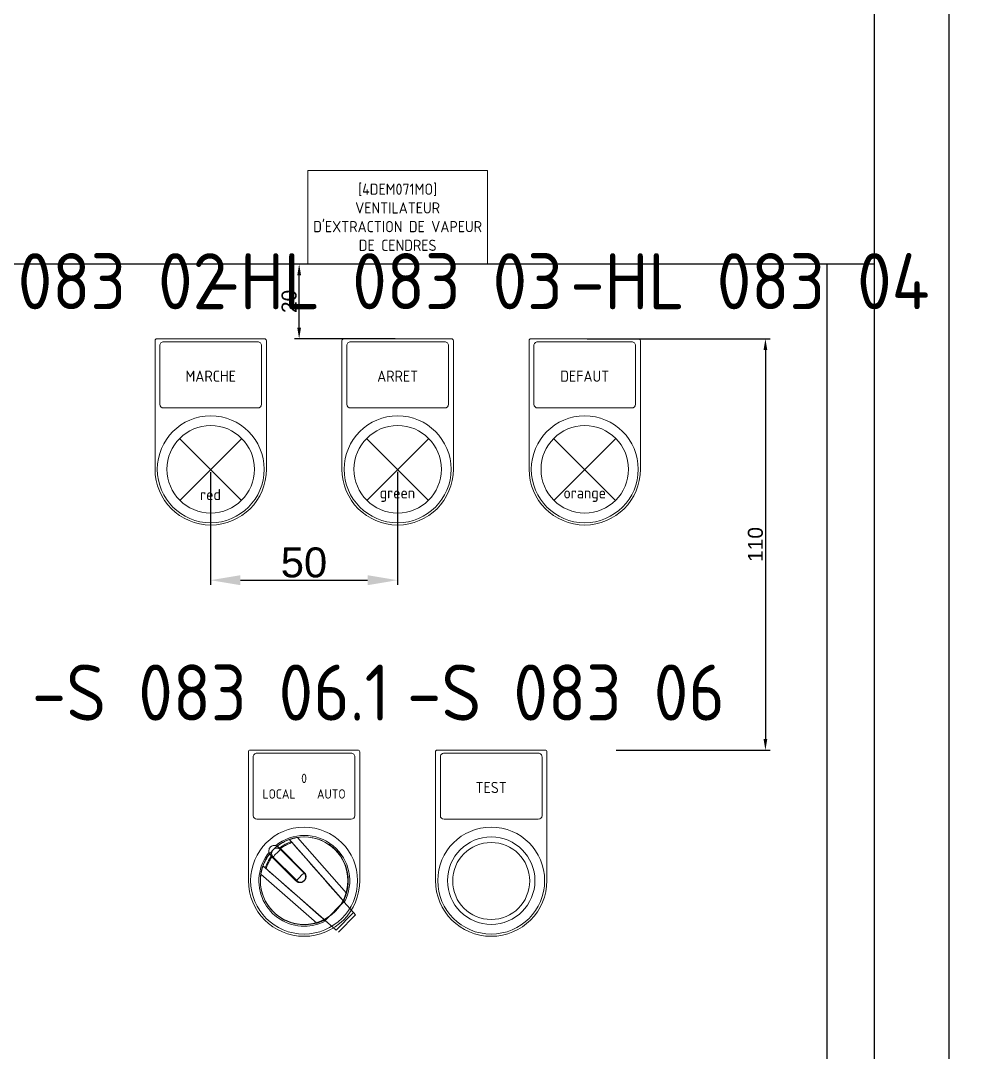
# Model space of a CAD drawing. Header units: millimetres. Extents: x 37984 to 70752, y 14140 to 37584.
# Drawn here: x 39704.8 to 39961.6, y 32228.6 to 32504.5 of the extents above; entities that cross this region are included whole.
import ezdxf
from ezdxf.enums import TextEntityAlignment as Align

# ---------------------------------------------------------------- set-up
doc = ezdxf.new("R2010")
doc.units = ezdxf.units.MM
doc.set_wipeout_variables(frame=1)
doc.layers.add('! NO PLOT !', color=7, linetype='Continuous', true_color=0xff75dd, plot=False)
doc.layers.add('000-PI-Oprema', color=30, linetype='Continuous', lineweight=5)
for name, color, linetype in [('000-PI-ORMAR', 2, 'Continuous'), ('000-PI_TEXT', 7, 'Continuous'), ('002-PI-Kabelska kanalica', 150, 'Continuous')]:
    doc.layers.add(name, color=color, linetype=linetype)
doc.styles.add('PI0', font='isocpeur.ttf', dxfattribs={"width": 0.9})
doc.styles.get("Standard").update_dxf_attribs({"font": 'arial.ttf'})
doc.dimstyles.new('ISO-25', dxfattribs={"dimtxt": 4, "dimasz": 3, "dimexe": 1.25, "dimexo": 0.625, "dimtad": 1, "dimtxsty": 'Standard', "dimcen": 3, "dimadec": 0, "dimazin": 0, "dimtfac": 1, "dimtmove": 0, "dimatfit": 3, "dimfxl": 1, "dimarcsym": 0})
doc.dimstyles.new('ISO-25-lb', dxfattribs={"dimtxt": 8, "dimasz": 8, "dimexe": 1.25, "dimexo": 0.625, "dimtad": 1, "dimtxsty": 'Standard', "dimcen": 5, "dimadec": 0, "dimazin": 0, "dimtfac": 1, "dimtmove": 0, "dimatfit": 3, "dimfxl": 1, "dimarcsym": 0})

# ---------------------------------------------------------------- blocks, each defined once
blk = doc.blocks.new('*D655')
at = {"layer": '! NO PLOT !', "color": 0, "lineweight": -2, "ltscale": 0.25, "transparency": 16777216}
for p, q in [((39856.36, 32419.4), (39905.32, 32419.4)), ((39904.07, 32416.4), (39904.07, 32312.4)), ((39864.13, 32309.4), (39905.32, 32309.4))]:
    blk.add_line(p, q, dxfattribs=at)
at = {"layer": '! NO PLOT !', "color": 0, "ltscale": 0.25, "transparency": 16777216}
for points in [[(39903.57, 32416.4), (39904.57, 32416.4), (39904.07, 32419.4)], [(39903.57, 32312.4), (39904.57, 32312.4), (39904.07, 32309.4)]]:
    blk.add_solid(points, dxfattribs=at)
at = {"layer": 'Defpoints', "color": 0, "ltscale": 0.25, "transparency": 16777216}
for p in [(39855.73, 32419.4), (39863.5, 32309.4), (39904.07, 32309.4)]:
    blk.add_point(p, dxfattribs=at)
at = {"layer": '! NO PLOT !', "color": 0, "ltscale": 0.25, "transparency": 16777216, "insert": (39901.4, 32364.4), "char_height": 4, "attachment_point": 5, "rotation": 90}
blk.add_mtext('110', dxfattribs=at)
blk = doc.blocks.new('podloska')
at = {"layer": '000-PI-Oprema'}
for p, q in [((43278.7, 39063.45), (43278.7, 39097.85)), ((43279.2, 39098.35), (43308, 39098.35)), ((43281, 39097.55), (43306.2, 39097.55)), ((43308.5, 39063.45), (43308.5, 39097.85)), ((43280, 39080.85), (43280, 39096.55)), ((43307.2, 39080.85), (43307.2, 39096.55)), ((43281, 39079.85), (43306.2, 39079.85))]:
    blk.add_line(p, q, dxfattribs=at)
blk.add_circle((43293.6, 39063.45), 14.3, dxfattribs=at)
at = {"layer": '000-PI-Oprema', "ltscale": 0.25}
blk.add_circle((43293.6, 39063.45), 11.7, dxfattribs=at)
at = {"layer": '000-PI-Oprema'}
for centre, radius, start, end in [((43279.2, 39097.85), 0.5, 90, 179.9998), ((43281, 39096.55), 1, 90, 180.0001), ((43306.2, 39096.55), 1, 359.9999, 90), ((43308, 39097.85), 0.5, 0.0002, 90), ((43281, 39080.85), 1, 180, 270), ((43306.2, 39080.85), 1, 270, 0), ((43293.6, 39063.45), 14.9, 180, 0)]:
    blk.add_arc(centre, radius, start, end, dxfattribs=at)
blk = doc.blocks.new('*D652')
at = {"layer": '! NO PLOT !', "color": 0, "linetype": 'Continuous', "lineweight": -2, "ltscale": 0.25, "transparency": 16777216}
for p, q in [((39755.63, 32383.73), (39755.63, 32353.6)), ((39805.63, 32383.83), (39805.63, 32353.6)), ((39763.63, 32354.85), (39797.63, 32354.85))]:
    blk.add_line(p, q, dxfattribs=at)
at = {"layer": '! NO PLOT !', "color": 0, "ltscale": 0.25, "transparency": 16777216}
for points in [[(39763.63, 32356.18), (39763.63, 32353.51), (39755.63, 32354.85)], [(39797.63, 32356.18), (39797.63, 32353.51), (39805.63, 32354.85)]]:
    blk.add_solid(points, dxfattribs=at)
at = {"layer": 'Defpoints', "color": 0, "ltscale": 0.25, "transparency": 16777216}
for p in [(39805.63, 32384.45), (39755.63, 32384.35), (39805.63, 32354.85)]:
    blk.add_point(p, dxfattribs=at)
at = {"layer": '! NO PLOT !', "color": 0, "ltscale": 0.25, "transparency": 16777216, "insert": (39780.63, 32359.55), "char_height": 8, "attachment_point": 5}
blk.add_mtext('50', dxfattribs=at)
blk = doc.blocks.new('*D653')
at = {"layer": '! NO PLOT !', "color": 0, "lineweight": -2, "ltscale": 0.25, "transparency": 16777216}
for p, q in [((39805.06, 32439.4), (39778.09, 32439.4)), ((39779.34, 32422.4), (39779.34, 32436.4)), ((39805.06, 32419.4), (39778.09, 32419.4))]:
    blk.add_line(p, q, dxfattribs=at)
at = {"layer": '! NO PLOT !', "color": 0, "ltscale": 0.25, "transparency": 16777216}
for points in [[(39778.84, 32436.4), (39779.84, 32436.4), (39779.34, 32439.4)], [(39778.84, 32422.4), (39779.84, 32422.4), (39779.34, 32419.4)]]:
    blk.add_solid(points, dxfattribs=at)
at = {"layer": 'Defpoints', "color": 0, "ltscale": 0.25, "transparency": 16777216}
for p in [(39779.34, 32439.4), (39805.68, 32439.4), (39805.68, 32419.4)]:
    blk.add_point(p, dxfattribs=at)
at = {"layer": '! NO PLOT !', "color": 0, "ltscale": 0.25, "transparency": 16777216, "insert": (39776.67, 32429.4), "char_height": 4, "attachment_point": 5, "rotation": 90}
blk.add_mtext('20', dxfattribs=at)
blk = doc.blocks.new('*U527')
at = {"layer": '002-PI-Kabelska kanalica'}
for p in [(-20, 791), (80, -100)]:
    blk.add_line(p, (80, 791), dxfattribs=at)

msp = doc.modelspace()

# ---------------------------------------------------------------- block references
at = {"rotation": 270}
msp.add_blockref('*U527', (39164.172, 32519.404), dxfattribs=at)

# ---------------------------------------------------------------- next in the draw order: wipeouts: each hides what was drawn before it
msp.add_wipeout([(39609.672, 32763.904), (40001.672, 32763.904), (40001.672, 30766.904), (39609.672, 30766.904)]).dxf.layer = '000-PI-ORMAR'

# ---------------------------------------------------------------- next in the draw order: linework, layer by layer
at = {"layer": '! NO PLOT !'}
for p, q in [((39953.184, 30849.154), (39953.184, 32689.154)), ((39933.184, 32684.154), (39933.184, 30854.154))]:
    msp.add_line(p, q, dxfattribs=at)
at = {"layer": '! NO PLOT !', "ltscale": 0.25}
for p, q in [((39933.184, 32439.404), (39678.184, 32439.404)), ((39920.511, 32439.404), (39920.511, 32219.404))]:
    msp.add_line(p, q, dxfattribs=at)
at = {"layer": '000-PI-Oprema'}
for p, q in [((39747.361, 32392.727), (39763.907, 32376.181)), ((39764.007, 32392.727), (39747.461, 32376.181)), ((39797.361, 32392.727), (39813.907, 32376.181)), ((39814.007, 32392.727), (39797.461, 32376.181)), ((39847.411, 32392.727), (39863.957, 32376.181)), ((39864.057, 32392.727), (39847.511, 32376.181)), ((39776.735, 32285.491), (39776.738, 32285.492)), ((39776.739, 32285.487), (39776.735, 32285.491)), ((39776.738, 32285.492), (39776.746, 32285.495)), ((39776.751, 32285.473), (39776.739, 32285.487)), ((39776.746, 32285.495), (39776.76, 32285.5)), ((39776.771, 32285.45), (39776.751, 32285.473)), ((39776.76, 32285.5), (39776.781, 32285.507)), ((39776.8, 32285.416), (39776.771, 32285.45)), ((39776.781, 32285.507), (39776.807, 32285.517)), ((39776.838, 32285.373), (39776.8, 32285.416)), ((39776.807, 32285.517), (39776.839, 32285.528)), ((39776.885, 32285.319), (39776.838, 32285.373)), ((39776.839, 32285.528), (39776.877, 32285.541)), ((39776.877, 32285.541), (39776.92, 32285.556)), ((39776.942, 32285.255), (39776.885, 32285.319)), ((39776.92, 32285.556), (39776.969, 32285.573)), ((39777.008, 32285.18), (39776.942, 32285.255)), ((39776.969, 32285.573), (39777.023, 32285.591)), ((39777.083, 32285.094), (39777.008, 32285.18)), ((39777.023, 32285.591), (39777.081, 32285.61)), ((39777.081, 32285.61), (39777.144, 32285.63)), ((39777.168, 32284.997), (39777.083, 32285.094)), ((39777.144, 32285.63), (39777.211, 32285.651)), ((39777.211, 32285.651), (39777.28, 32285.673)), ((39777.28, 32285.673), (39777.353, 32285.695)), ((39777.353, 32285.695), (39777.43, 32285.718)), ((39777.43, 32285.718), (39777.511, 32285.741)), ((39777.511, 32285.741), (39777.596, 32285.765)), ((39777.596, 32285.765), (39777.685, 32285.789)), ((39777.685, 32285.789), (39777.778, 32285.814)), ((39777.778, 32285.814), (39777.873, 32285.838)), ((39777.873, 32285.838), (39777.971, 32285.862)), ((39777.971, 32285.862), (39778.072, 32285.886)), ((39778.072, 32285.886), (39778.174, 32285.909)), ((39778.174, 32285.909), (39778.278, 32285.932)), ((39778.278, 32285.932), (39778.383, 32285.953)), ((39778.383, 32285.953), (39778.488, 32285.974)), ((39778.488, 32285.974), (39778.594, 32285.994)), ((39778.594, 32285.994), (39778.699, 32286.013)), ((39778.699, 32286.013), (39778.804, 32286.031)), ((39778.804, 32286.031), (39778.907, 32286.048)), ((39791.999, 32271.129), (39778.907, 32286.048)), ((39773.549, 32283.736), (39773.545, 32283.74)), ((39773.561, 32283.724), (39773.549, 32283.736)), ((39773.582, 32283.704), (39773.561, 32283.724)), ((39773.611, 32283.674), (39773.582, 32283.704)), ((39780.657, 32276.487), (39773.609, 32283.535)), ((39773.649, 32283.636), (39773.611, 32283.674)), ((39773.894, 32283.391), (39773.649, 32283.636)), ((39773.979, 32283.306), (39773.894, 32283.391)), ((39774.073, 32283.212), (39773.979, 32283.306)), ((39781.034, 32276.252), (39774.073, 32283.212)), ((39774.193, 32283.234), (39774.14, 32283.287)), ((39774.22, 32283.206), (39774.193, 32283.234)), ((39774.249, 32283.178), (39774.22, 32283.206)), ((39774.337, 32283.09), (39774.249, 32283.178)), ((39774.337, 32283.09), (39774.596, 32283.274)), ((39780.711, 32276.716), (39774.337, 32283.09)), ((39774.596, 32283.274), (39774.861, 32283.451)), ((39774.861, 32283.451), (39775.132, 32283.619)), ((39775.132, 32283.619), (39775.407, 32283.78)), ((39775.407, 32283.78), (39775.688, 32283.932)), ((39775.688, 32283.932), (39775.973, 32284.076)), ((39775.973, 32284.076), (39776.262, 32284.211)), ((39776.262, 32284.211), (39776.556, 32284.337)), ((39776.556, 32284.337), (39776.854, 32284.455)), ((39776.854, 32284.455), (39777.155, 32284.563)), ((39777.155, 32284.563), (39777.46, 32284.663)), ((39777.262, 32284.89), (39777.168, 32284.997)), ((39777.276, 32284.872), (39777.248, 32284.904)), ((39791.001, 32269.234), (39777.262, 32284.89)), ((39777.305, 32284.839), (39777.276, 32284.872)), ((39777.335, 32284.806), (39777.305, 32284.839)), ((39777.365, 32284.771), (39777.335, 32284.806)), ((39777.396, 32284.736), (39777.365, 32284.771)), ((39777.428, 32284.7), (39777.396, 32284.736)), ((39777.46, 32284.663), (39777.428, 32284.7)), ((39778.19, 32283.831), (39777.46, 32284.663)), ((39778.92, 32282.999), (39778.19, 32283.831)), ((39779.65, 32282.167), (39778.92, 32282.999)), ((39771.232, 32279.476), (39771.384, 32279.756)), ((39771.384, 32279.756), (39771.544, 32280.032)), ((39771.428, 32281.615), (39771.424, 32281.619)), ((39771.44, 32281.603), (39771.428, 32281.615)), ((39771.46, 32281.582), (39771.44, 32281.603)), ((39771.49, 32281.553), (39771.46, 32281.582)), ((39771.528, 32281.515), (39771.49, 32281.553)), ((39771.575, 32281.468), (39771.528, 32281.515)), ((39771.544, 32280.032), (39771.713, 32280.303)), ((39771.631, 32281.411), (39771.575, 32281.468)), ((39779.137, 32274.047), (39771.629, 32281.555)), ((39771.697, 32281.345), (39771.631, 32281.411)), ((39771.773, 32281.27), (39771.697, 32281.345)), ((39771.713, 32280.303), (39771.89, 32280.568)), ((39771.858, 32281.185), (39771.773, 32281.27)), ((39771.952, 32281.091), (39771.858, 32281.185)), ((39771.958, 32280.944), (39771.877, 32281.024)), ((39771.89, 32280.568), (39772.074, 32280.827)), ((39778.912, 32274.13), (39771.952, 32281.091)), ((39771.986, 32280.915), (39771.958, 32280.944)), ((39772.074, 32280.827), (39771.986, 32280.915)), ((39778.448, 32274.453), (39772.074, 32280.827)), ((39780.38, 32281.336), (39779.65, 32282.167)), ((39781.109, 32280.504), (39780.38, 32281.336)), ((39781.839, 32279.673), (39781.109, 32280.504)), ((39782.568, 32278.842), (39781.839, 32279.673)), ((39769.21, 32276.781), (39769.232, 32276.886)), ((39769.232, 32276.886), (39769.255, 32276.99)), ((39769.255, 32276.99), (39769.278, 32277.092)), ((39769.278, 32277.092), (39769.302, 32277.192)), ((39769.302, 32277.192), (39769.326, 32277.291)), ((39769.326, 32277.291), (39769.35, 32277.386)), ((39769.35, 32277.386), (39769.375, 32277.478)), ((39769.375, 32277.478), (39769.399, 32277.567)), ((39769.399, 32277.567), (39769.423, 32277.653)), ((39769.423, 32277.653), (39769.446, 32277.734)), ((39769.446, 32277.734), (39769.469, 32277.811)), ((39769.469, 32277.811), (39769.491, 32277.883)), ((39769.491, 32277.883), (39769.512, 32277.953)), ((39769.512, 32277.953), (39769.534, 32278.02)), ((39769.534, 32278.02), (39769.554, 32278.082)), ((39769.554, 32278.082), (39769.573, 32278.141)), ((39769.573, 32278.141), (39769.591, 32278.195)), ((39769.591, 32278.195), (39769.608, 32278.244)), ((39769.608, 32278.244), (39769.623, 32278.287)), ((39769.623, 32278.287), (39769.636, 32278.325)), ((39769.636, 32278.325), (39769.647, 32278.357)), ((39769.647, 32278.357), (39769.656, 32278.383)), ((39769.656, 32278.383), (39769.664, 32278.403)), ((39769.664, 32278.403), (39769.669, 32278.418)), ((39769.669, 32278.418), (39769.672, 32278.426)), ((39769.672, 32278.426), (39769.673, 32278.429)), ((39769.677, 32278.425), (39769.673, 32278.429)), ((39769.691, 32278.413), (39769.677, 32278.425)), ((39769.714, 32278.393), (39769.691, 32278.413)), ((39769.747, 32278.364), (39769.714, 32278.393)), ((39769.791, 32278.326), (39769.747, 32278.364)), ((39769.844, 32278.278), (39769.791, 32278.326)), ((39769.909, 32278.222), (39769.844, 32278.278)), ((39769.984, 32278.156), (39769.909, 32278.222)), ((39770.07, 32278.081), (39769.984, 32278.156)), ((39770.166, 32277.996), (39770.07, 32278.081)), ((39770.274, 32277.902), (39770.166, 32277.996)), ((39770.292, 32277.888), (39770.26, 32277.916)), ((39785.93, 32264.163), (39770.274, 32277.902)), ((39770.324, 32277.859), (39770.292, 32277.888)), ((39770.358, 32277.829), (39770.324, 32277.859)), ((39770.393, 32277.799), (39770.358, 32277.829)), ((39770.428, 32277.768), (39770.393, 32277.799)), ((39770.464, 32277.736), (39770.428, 32277.768)), ((39770.501, 32277.704), (39770.464, 32277.736)), ((39770.501, 32277.704), (39770.601, 32278.009)), ((39771.333, 32276.974), (39770.501, 32277.704)), ((39770.601, 32278.009), (39770.709, 32278.31)), ((39770.709, 32278.31), (39770.827, 32278.607)), ((39770.827, 32278.607), (39770.953, 32278.901)), ((39770.953, 32278.901), (39771.088, 32279.191)), ((39771.088, 32279.191), (39771.232, 32279.476)), ((39772.165, 32276.244), (39771.333, 32276.974)), ((39783.298, 32278.01), (39782.568, 32278.842)), ((39784.756, 32276.348), (39783.298, 32278.01)), ((39769.116, 32276.257), (39769.133, 32276.36)), ((39784.034, 32263.165), (39769.116, 32276.257)), ((39769.133, 32276.36), (39769.151, 32276.464)), ((39769.151, 32276.464), (39769.169, 32276.57)), ((39769.169, 32276.57), (39769.189, 32276.675)), ((39769.189, 32276.675), (39769.21, 32276.781)), ((39772.997, 32275.514), (39772.165, 32276.244)), ((39773.828, 32274.784), (39772.997, 32275.514)), ((39774.66, 32274.054), (39773.828, 32274.784)), ((39775.491, 32273.325), (39774.66, 32274.054)), ((39778.5, 32274.404), (39778.448, 32274.453)), ((39778.554, 32274.356), (39778.5, 32274.404)), ((39778.61, 32274.312), (39778.554, 32274.356)), ((39778.668, 32274.269), (39778.61, 32274.312)), ((39778.728, 32274.23), (39778.668, 32274.269)), ((39778.79, 32274.193), (39778.728, 32274.23)), ((39778.853, 32274.159), (39778.79, 32274.193)), ((39778.917, 32274.128), (39778.853, 32274.159)), ((39778.984, 32274.1), (39778.917, 32274.128)), ((39779.051, 32274.074), (39778.984, 32274.1)), ((39779.119, 32274.052), (39779.051, 32274.074)), ((39779.188, 32274.033), (39779.119, 32274.052)), ((39779.258, 32274.017), (39779.188, 32274.033)), ((39779.9, 32274.017), (39779.97, 32274.033)), ((39779.97, 32274.033), (39780.039, 32274.052)), ((39780.039, 32274.052), (39780.108, 32274.074)), ((39780.108, 32274.074), (39780.175, 32274.1)), ((39780.175, 32274.1), (39780.241, 32274.128)), ((39780.241, 32274.128), (39780.306, 32274.159)), ((39780.306, 32274.159), (39780.369, 32274.193)), ((39780.369, 32274.193), (39780.43, 32274.23)), ((39780.43, 32274.23), (39780.49, 32274.269)), ((39780.49, 32274.269), (39780.548, 32274.312)), ((39780.548, 32274.312), (39780.605, 32274.356)), ((39780.605, 32274.356), (39780.659, 32274.404)), ((39781.117, 32276.027), (39780.657, 32276.487)), ((39780.659, 32274.404), (39780.711, 32274.453)), ((39780.76, 32276.664), (39780.711, 32276.716)), ((39780.711, 32274.453), (39780.76, 32274.505)), ((39780.807, 32276.61), (39780.76, 32276.664)), ((39780.76, 32274.505), (39780.807, 32274.559)), ((39780.852, 32276.554), (39780.807, 32276.61)), ((39780.807, 32274.559), (39780.852, 32274.615)), ((39780.894, 32276.496), (39780.852, 32276.554)), ((39780.852, 32274.615), (39780.894, 32274.673)), ((39780.934, 32276.436), (39780.894, 32276.496)), ((39780.894, 32274.673), (39780.934, 32274.733)), ((39780.971, 32276.374), (39780.934, 32276.436)), ((39780.934, 32274.733), (39780.971, 32274.795)), ((39781.005, 32276.311), (39780.971, 32276.374)), ((39780.971, 32274.795), (39781.005, 32274.858)), ((39781.036, 32276.246), (39781.005, 32276.311)), ((39781.005, 32274.858), (39781.036, 32274.923)), ((39781.064, 32276.18), (39781.036, 32276.246)), ((39781.036, 32274.923), (39781.064, 32274.989)), ((39781.089, 32276.113), (39781.064, 32276.18)), ((39781.064, 32274.989), (39781.089, 32275.056)), ((39781.112, 32276.045), (39781.089, 32276.113)), ((39781.089, 32275.056), (39781.112, 32275.125)), ((39781.131, 32275.976), (39781.112, 32276.045)), ((39781.112, 32275.125), (39781.131, 32275.194)), ((39781.147, 32275.906), (39781.131, 32275.976)), ((39781.131, 32275.194), (39781.147, 32275.264)), ((39781.159, 32275.835), (39781.147, 32275.906)), ((39781.147, 32275.264), (39781.16, 32275.334)), ((39781.169, 32275.764), (39781.159, 32275.835)), ((39781.16, 32275.334), (39781.169, 32275.406)), ((39781.176, 32275.692), (39781.169, 32275.764)), ((39781.169, 32275.406), (39781.176, 32275.477)), ((39781.179, 32275.621), (39781.176, 32275.692)), ((39781.176, 32275.477), (39781.179, 32275.549)), ((39781.179, 32275.549), (39781.179, 32275.621)), ((39785.485, 32275.518), (39784.756, 32276.348)), ((39786.214, 32274.687), (39785.485, 32275.518)), ((39786.943, 32273.856), (39786.214, 32274.687)), ((39776.322, 32272.595), (39775.491, 32273.325)), ((39777.153, 32271.866), (39776.322, 32272.595)), ((39778.815, 32270.408), (39777.153, 32271.866)), ((39779.329, 32274.004), (39779.258, 32274.017)), ((39779.4, 32273.995), (39779.329, 32274.004)), ((39779.472, 32273.988), (39779.4, 32273.995)), ((39779.543, 32273.985), (39779.472, 32273.988)), ((39779.615, 32273.985), (39779.543, 32273.985)), ((39779.615, 32273.985), (39779.687, 32273.988)), ((39779.687, 32273.988), (39779.758, 32273.995)), ((39779.758, 32273.995), (39779.829, 32274.004)), ((39779.829, 32274.004), (39779.9, 32274.017)), ((39787.672, 32273.026), (39786.943, 32273.856)), ((39789.129, 32271.365), (39787.672, 32273.026)), ((39789.858, 32270.535), (39789.129, 32271.365)), ((39779.646, 32269.678), (39778.815, 32270.408)), ((39780.477, 32268.949), (39779.646, 32269.678)), ((39781.308, 32268.221), (39780.477, 32268.949)), ((39786.289, 32263.849), (39791.314, 32268.875)), ((39786.293, 32263.844), (39791.32, 32268.871)), ((39791.314, 32268.875), (39789.858, 32270.535)), ((39790.174, 32270.175), (39790.175, 32270.176)), ((39791, 32269.233), (39791.001, 32269.234)), ((39791.32, 32268.871), (39791.001, 32269.234)), ((39793.893, 32265.939), (39791.32, 32268.871)), ((39791.334, 32269.166), (39791.337, 32269.229)), ((39791.336, 32269.103), (39791.334, 32269.166)), ((39791.344, 32269.042), (39791.336, 32269.103)), ((39791.337, 32269.229), (39791.345, 32269.294)), ((39791.357, 32268.981), (39791.344, 32269.042)), ((39791.345, 32269.294), (39791.358, 32269.359)), ((39791.375, 32268.922), (39791.357, 32268.981)), ((39791.358, 32269.359), (39791.375, 32269.426)), ((39791.375, 32269.426), (39791.396, 32269.495)), ((39791.398, 32268.863), (39791.375, 32268.922)), ((39791.396, 32269.495), (39791.422, 32269.565)), ((39791.427, 32268.803), (39791.398, 32268.863)), ((39791.422, 32269.565), (39791.45, 32269.638)), ((39791.461, 32268.744), (39791.427, 32268.803)), ((39791.45, 32269.638), (39791.482, 32269.713)), ((39791.499, 32268.684), (39791.461, 32268.744)), ((39791.482, 32269.713), (39791.556, 32269.883)), ((39791.543, 32268.624), (39791.499, 32268.684)), ((39791.591, 32268.564), (39791.543, 32268.624)), ((39791.556, 32269.883), (39791.632, 32270.07)), ((39791.643, 32268.503), (39791.591, 32268.564)), ((39791.632, 32270.07), (39791.71, 32270.27)), ((39791.71, 32270.27), (39791.788, 32270.48)), ((39791.788, 32270.48), (39791.863, 32270.696)), ((39791.863, 32270.696), (39791.934, 32270.914)), ((39791.934, 32270.914), (39791.999, 32271.129)), ((39782.138, 32267.492), (39781.308, 32268.221)), ((39784.629, 32265.306), (39782.138, 32267.492)), ((39789.225, 32261.271), (39793.893, 32265.939)), ((39794.44, 32265.316), (39793.893, 32265.939)), ((39784.034, 32263.165), (39784.171, 32263.206)), ((39784.171, 32263.206), (39784.309, 32263.249)), ((39784.309, 32263.249), (39784.448, 32263.295)), ((39784.448, 32263.295), (39784.586, 32263.342)), ((39784.586, 32263.342), (39784.722, 32263.39)), ((39786.289, 32263.849), (39784.629, 32265.306)), ((39784.722, 32263.39), (39784.856, 32263.439)), ((39784.856, 32263.439), (39784.986, 32263.489)), ((39784.986, 32263.489), (39785.111, 32263.539)), ((39784.988, 32264.989), (39784.989, 32264.99)), ((39785.111, 32263.539), (39785.231, 32263.588)), ((39785.231, 32263.588), (39785.345, 32263.636)), ((39785.345, 32263.636), (39785.451, 32263.682)), ((39785.451, 32263.682), (39785.525, 32263.713)), ((39785.525, 32263.713), (39785.598, 32263.742)), ((39785.598, 32263.742), (39785.669, 32263.767)), ((39785.669, 32263.767), (39785.738, 32263.789)), ((39785.738, 32263.789), (39785.806, 32263.806)), ((39785.806, 32263.806), (39785.871, 32263.819)), ((39785.871, 32263.819), (39785.935, 32263.827)), ((39785.93, 32264.163), (39785.931, 32264.164)), ((39786.293, 32263.844), (39785.93, 32264.163)), ((39785.935, 32263.827), (39785.998, 32263.83)), ((39786.06, 32263.827), (39785.998, 32263.83)), ((39786.122, 32263.82), (39786.06, 32263.827)), ((39786.183, 32263.807), (39786.122, 32263.82)), ((39786.243, 32263.789), (39786.183, 32263.807)), ((39786.302, 32263.765), (39786.243, 32263.789)), ((39789.225, 32261.271), (39786.293, 32263.844)), ((39786.361, 32263.737), (39786.302, 32263.765)), ((39786.42, 32263.703), (39786.361, 32263.737)), ((39786.479, 32263.664), (39786.42, 32263.703)), ((39786.539, 32263.621), (39786.479, 32263.664)), ((39786.6, 32263.573), (39786.539, 32263.621)), ((39786.661, 32263.521), (39786.6, 32263.573)), ((39789.848, 32260.724), (39794.44, 32265.316))]:
    msp.add_line(p, q, dxfattribs=at)
msp.add_lwpolyline([(39781.684, 32464.404), (39829.684, 32464.404), (39829.684, 32439.404), (39781.684, 32439.404)], close=True, dxfattribs=at)
for points in [[(39773.131, 32283.849), (39772.882, 32283.911), (39772.623, 32283.924), (39772.363, 32283.887), (39772.111, 32283.8), (39771.877, 32283.668), (39771.669, 32283.495), (39771.496, 32283.287), (39771.364, 32283.053), (39771.277, 32282.801), (39771.24, 32282.541), (39771.252, 32282.281), (39771.315, 32282.033)], [(39774.375, 32282.769), (39774.163, 32282.942), (39773.922, 32283.071), (39773.66, 32283.15), (39773.387, 32283.177), (39773.114, 32283.15), (39772.852, 32283.07), (39772.61, 32282.94), (39772.398, 32282.766), (39772.224, 32282.554), (39772.094, 32282.312), (39772.014, 32282.05), (39771.987, 32281.777), (39772.013, 32281.504), (39772.093, 32281.242), (39772.221, 32281.001), (39772.395, 32280.789)], [(39774.375, 32282.769), (39774.344, 32282.761), (39774.277, 32282.716), (39774.175, 32282.635), (39774.043, 32282.52), (39773.886, 32282.378), (39773.71, 32282.212), (39773.52, 32282.03), (39773.326, 32281.838), (39773.134, 32281.643), (39772.952, 32281.454), (39772.786, 32281.278), (39772.643, 32281.12), (39772.529, 32280.988), (39772.448, 32280.887), (39772.403, 32280.819), (39772.395, 32280.789)], [(39773.609, 32283.535), (39773.386, 32283.716), (39773.131, 32283.849)], [(39771.315, 32282.033), (39771.447, 32281.778), (39771.629, 32281.555)], [(39780.657, 32276.487), (39780.627, 32276.479), (39780.559, 32276.434), (39780.458, 32276.352), (39780.326, 32276.238), (39780.168, 32276.096), (39779.992, 32275.93), (39779.803, 32275.747), (39779.608, 32275.555), (39779.416, 32275.361), (39779.234, 32275.172), (39779.068, 32274.996), (39778.926, 32274.838), (39778.811, 32274.706), (39778.73, 32274.605), (39778.685, 32274.537), (39778.677, 32274.507)], [(39778.677, 32274.507), (39778.889, 32274.333), (39779.131, 32274.204), (39779.393, 32274.125), (39779.666, 32274.098), (39779.939, 32274.125), (39780.201, 32274.205), (39780.443, 32274.334), (39780.655, 32274.509), (39780.829, 32274.721), (39780.959, 32274.963), (39781.039, 32275.225), (39781.066, 32275.498), (39781.039, 32275.771), (39780.96, 32276.033), (39780.831, 32276.275), (39780.657, 32276.487)]]:
    msp.add_lwpolyline(points, dxfattribs=at)
msp.add_circle((39830.709, 32274.404), 10.3, dxfattribs=at)
for centre, radius, start, end in [((39780.725, 32274.439), 12.15, 332.06339, 129.08147), ((39780.725, 32274.439), 11.75, 109.84984, 128.23046), ((39780.725, 32274.439), 11.75, 343.63927, 98.89794), ((39780.725, 32274.439), 11.01, 126.64371, 127.16937), ((39780.711, 32274.453), 11.01, 108.33018, 126.64371), ((39780.725, 32274.439), 11.01, 108.33018, 108.33753), ((39780.725, 32274.439), 12.15, 140.91853, 270), ((39780.725, 32274.439), 11.75, 142.33437, 160.15016), ((39780.711, 32274.453), 11.01, 143.35629, 161.66982), ((39780.725, 32274.439), 11.75, 141.76954, 142.33437), ((39780.725, 32274.439), 11.01, 142.83063, 143.35629), ((39780.725, 32274.439), 11.01, 161.66247, 161.66982), ((39780.725, 32274.439), 11.75, 171.10206, 286.36073), ((39780.725, 32274.439), 12.15, 270, 297.93658)]:
    msp.add_arc(centre, radius, start, end, dxfattribs=at)

# ---------------------------------------------------------------- next in the draw order: block references
for p in [(-3537.912, -6678.947), (-3487.912, -6678.947), (-3437.862, -6678.947), (-3512.937, -6788.947), (-3462.887, -6788.947)]:
    msp.add_blockref('podloska', p, dxfattribs=at)

# ---------------------------------------------------------------- next in the draw order: texts
at = {"layer": '! NO PLOT !', "char_height": 3, "width": 27.82747, "attachment_point": 5, "style": 'PI0'}
for s, insert in [('{\\fISOCPEUR|b0|i0|c238|p34;red}', (39755.634, 32377.75)), ('{\\fISOCPEUR|b0|i0|c238|p34;green}', (39805.634, 32377.75)), ('{\\fISOCPEUR|b0|i0|c238|p34;orange}', (39855.734, 32377.75))]:
    msp.add_mtext(s, dxfattribs=dict(at, insert=insert))
at = {"layer": '000-PI_TEXT', "style": 'PI0', "width": 0.9}
for s, p in [('-HL 083 02', (39712.462, 32434.824)), ('-HL 083 03', (39802.087, 32434.824)), ('-HL 083 04', (39899.917, 32434.824)), ('-S 083 06.1', (39755.722, 32324.824)), ('-S 083 06', (39850.709, 32324.824))]:
    msp.add_text(s, height=15, dxfattribs=at).set_placement(p, align=Align.MIDDLE)
at = {"layer": '000-PI_TEXT', "linetype": 'Continuous', "insert": (39781.684, 32451.904), "char_height": 3, "width": 48, "attachment_point": 4, "style": 'PI0'}
msp.add_mtext("\\pxqc;{\\fISOCPEUR|b0|i0|c238|p34;[4DEM071MO]\\PVENTILATEUR D'EXTRACTION DE VAPEUR DE CENDRES }", dxfattribs=at)
at = {"layer": '000-PI_TEXT', "attachment_point": 5, "style": 'PI0'}
for s, insert, char_height, width in [('{\\fISOCPEUR|b0|i0|c238|p34;MARCHE}', (39755.684, 32409.404), 3, 27.82747), ('{\\fISOCPEUR|b0|i0|c238|p34;ARRET}', (39805.684, 32409.404), 3, 27.82747), ('{\\fISOCPEUR|b0|i0|c238|p34;DEFAUT}', (39855.734, 32409.404), 3, 27.82747), ('{\\fISOCPEUR|b0|i0|c238|p34;0}\\PLOCAL    {\\fISOCPEUR|b0|i0|c238|p34;AUTO}', (39780.659, 32299.754), 2.5, 24.5), ('{\\fISOCPEUR|b0|i0|c238|p34;TEST}', (39830.709, 32299.404), 3, 24.5)]:
    msp.add_mtext(s, dxfattribs=dict(at, insert=insert, char_height=char_height, width=width))

# ---------------------------------------------------------------- next in the draw order: dimensions: what is measured, and where the dimension line sits
at = {"layer": '! NO PLOT !', "ltscale": 0.25}
for base, p1, p2, picture, middle in [((39779.336, 32439.404), (39805.684, 32419.404), (39805.684, 32439.404), '*D653', (39776.669, 32429.404)), ((39904.071, 32309.404), (39855.734, 32419.404), (39863.501, 32309.404), '*D655', (39901.404, 32364.404))]:
    dim = msp.add_linear_dim(base=base, p1=p1, p2=p2, angle=90, dimstyle='ISO-25', dxfattribs=at)
    dim.commit()
    dim.dimension.update_dxf_attribs({"geometry": picture, "text_midpoint": middle})
dim = msp.add_linear_dim(base=(39805.634, 32354.845), p1=(39755.634, 32384.354), p2=(39805.634, 32384.454), dimstyle='ISO-25-lb', dxfattribs=at)
dim.commit()
dim.dimension.update_dxf_attribs({"geometry": '*D652', "text_midpoint": (39780.634, 32359.555)})

doc.saveas('drawing.dxf')
